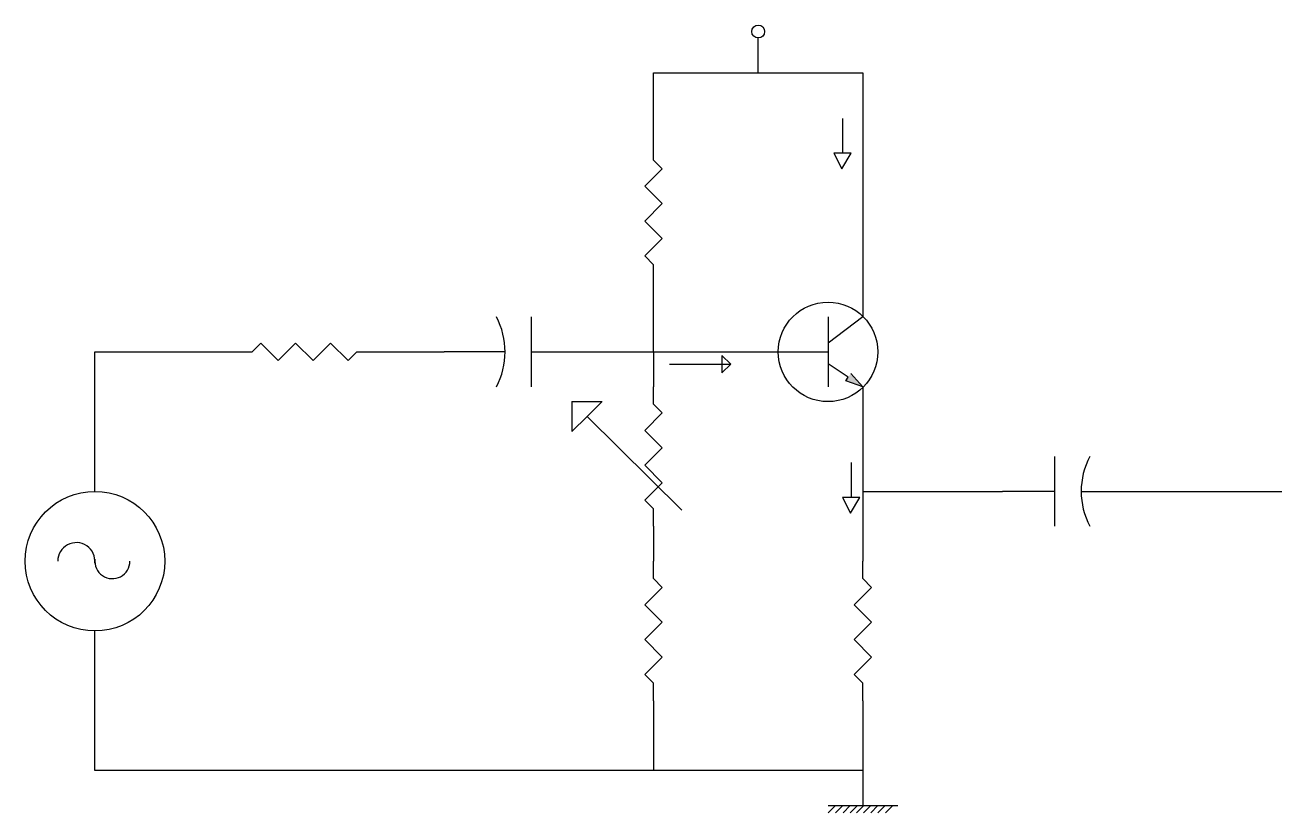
# Model space of a CAD drawing. Header units: inches. Extents: x 3.72 to 7.32, y 4.33 to 6.59.
import ezdxf

# ---------------------------------------------------------------- set-up
doc = ezdxf.new("R2010")
doc.units = ezdxf.units.IN
doc.header["$MEASUREMENT"] = 0
doc.layers.get('0').update_dxf_attribs({"true_color": 0xe7f0ff})

# ---------------------------------------------------------------- blocks, each defined once
blk = doc.blocks.new('Capacitor')
at = {"color": 7}
for p, q in [((0.15, -0.1), (0.15, 0.1)), ((0.15, 0), (0, 0)), ((0.225, 0), (0.4, 0))]:
    blk.add_line(p, q, dxfattribs=at)
blk.add_arc((0.4375, 0), 0.2125, 151.9275, 208.0725, dxfattribs=at)
blk = doc.blocks.new('Resistor')
at = {"color": 7}
blk.add_lwpolyline([(0, 0), (0.05, 0), (0.075, 0.025), (0.125, -0.025), (0.175, 0.025), (0.225, -0.025), (0.275, 0.025), (0.325, -0.025), (0.35, 0), (0.4, 0)], dxfattribs=at)
blk = doc.blocks.new('Transistor - NPN')
at = {"color": 7}
for p, q in [((0.199999, 0.2), (0.199999, -0.2)), ((0.399999, 0.2), (0.199999, 0.05)), ((0, 0), (0.199999, 0)), ((0.316132, -0.145536), (0.201153, -0.069033)), ((0.329748, -0.124569), (0.399999, -0.2)), ((0.302516, -0.166503), (0.316132, -0.145536)), ((0.399999, -0.2), (0.302516, -0.166503))]:
    blk.add_line(p, q, dxfattribs=at)
blk.add_solid([(0.302516, -0.166503), (0.399999, -0.2), (0.329748, -0.124569)], dxfattribs=at)

msp = doc.modelspace()

# ---------------------------------------------------------------- linework, layer by layer
for p, q in [((5.8155, 6.4496), (5.8155, 6.5496)), ((5.5155, 6.2496), (5.5155, 6.4496)), ((5.5155, 6.4496), (5.8155, 6.4496)), ((5.8155, 6.4496), (6.1155, 6.4496)), ((6.1155, 6.4496), (6.1155, 5.8496)), ((6.0572, 6.3189), (6.0572, 6.2189)), ((6.0822, 6.2189), (6.0322, 6.2189)), ((6.0322, 6.2189), (6.0551, 6.1744)), ((6.0551, 6.1744), (6.0822, 6.2189)), ((6.0551, 6.1744), (6.0551, 6.1744)), ((5.5155, 5.6496), (5.5155, 5.8496)), ((6.1155, 5.8496), (6.1155, 5.7496)), ((3.9155, 5.2496), (3.9155, 5.6496)), ((3.9155, 5.6496), (4.3155, 5.6496)), ((4.7155, 5.6496), (4.9155, 5.6496)), ((5.3155, 5.6496), (5.5155, 5.6496)), ((5.5155, 5.6496), (5.5155, 5.5496)), ((5.5155, 5.6496), (5.9155, 5.6496)), ((5.7116, 5.6395), (5.7116, 5.5895)), ((5.7116, 5.6395), (5.7366, 5.6145)), ((5.5616, 5.6145), (5.7116, 5.6145)), ((5.7116, 5.6145), (5.7366, 5.6145)), ((5.7366, 5.6145), (5.7116, 5.5895)), ((6.1155, 5.5496), (6.1155, 5.4496)), ((5.282, 5.5073), (5.282, 5.4214)), ((5.282, 5.5073), (5.3679, 5.5073)), ((5.3684, 5.5077), (5.3252, 5.4646)), ((5.3252, 5.4646), (5.282, 5.4214)), ((5.5966, 5.1958), (5.3252, 5.4646)), ((6.1155, 5.4496), (6.1155, 5.2496)), ((6.082, 5.3322), (6.082, 5.2322)), ((6.107, 5.2322), (6.057, 5.2322)), ((6.057, 5.2322), (6.0799, 5.1877)), ((6.0799, 5.1877), (6.107, 5.2322)), ((6.1155, 5.2496), (6.1155, 5.0496)), ((6.1155, 5.2496), (6.5155, 5.2496)), ((6.9155, 5.2496), (7.3155, 5.2496)), ((6.0799, 5.1877), (6.0799, 5.1877)), ((5.5155, 5.1496), (5.5155, 5.0496)), ((3.9155, 4.4496), (3.9155, 4.8496)), ((5.5155, 4.6496), (5.5155, 4.5496)), ((6.1155, 4.6496), (6.1155, 4.4496)), ((5.5155, 4.5496), (5.5155, 4.4496)), ((6.1155, 4.4496), (3.9155, 4.4496)), ((5.5155, 4.4496), (5.5155, 4.4496)), ((6.1155, 4.4496), (6.1155, 4.3496)), ((6.0155, 4.3496), (6.2155, 4.3496)), ((6.0365, 4.3494), (6.0156, 4.3285)), ((6.0582, 4.3492), (6.0373, 4.3283)), ((6.0793, 4.3489), (6.0584, 4.328)), ((6.0995, 4.3494), (6.0786, 4.3285)), ((6.1178, 4.3489), (6.0968, 4.328)), ((6.1384, 4.3492), (6.1175, 4.3283)), ((6.1586, 4.3492), (6.1377, 4.3283)), ((6.179, 4.3494), (6.1581, 4.3285)), ((6.2014, 4.3492), (6.1805, 4.3283))]:
    msp.add_line(p, q)
for centre, radius in [((5.8155, 6.568), 0.0184), ((6.0155, 5.6496), 0.1426), ((3.9155, 5.0496), 0.2)]:
    msp.add_circle(centre, radius)
for centre, radius, start, end in [((3.8622, 5.0496), 0.0532, 353.6748, 180), ((3.9655, 5.0496), 0.0502, 173.2998, 0)]:
    msp.add_arc(centre, radius, start, end)

# ---------------------------------------------------------------- block references
for name, p, rotation in [('Resistor', (5.5155, 5.8496), 90), ('Capacitor', (5.3155, 5.6496), 180), ('Resistor', (5.5155, 5.1496), 90), ('Resistor', (5.5155, 4.6496), 90), ('Resistor', (6.1155, 4.6496), 90)]:
    msp.add_blockref(name, p, dxfattribs=dict(rotation=rotation))
at = {"xscale": 0.5, "yscale": 0.5, "zscale": 0.5}
msp.add_blockref('Transistor - NPN', (5.9155, 5.6496), dxfattribs=at)
for name, p in [('Resistor', (4.3155, 5.6496)), ('Capacitor', (6.5155, 5.2496))]:
    msp.add_blockref(name, p)

doc.saveas('drawing.dxf')
